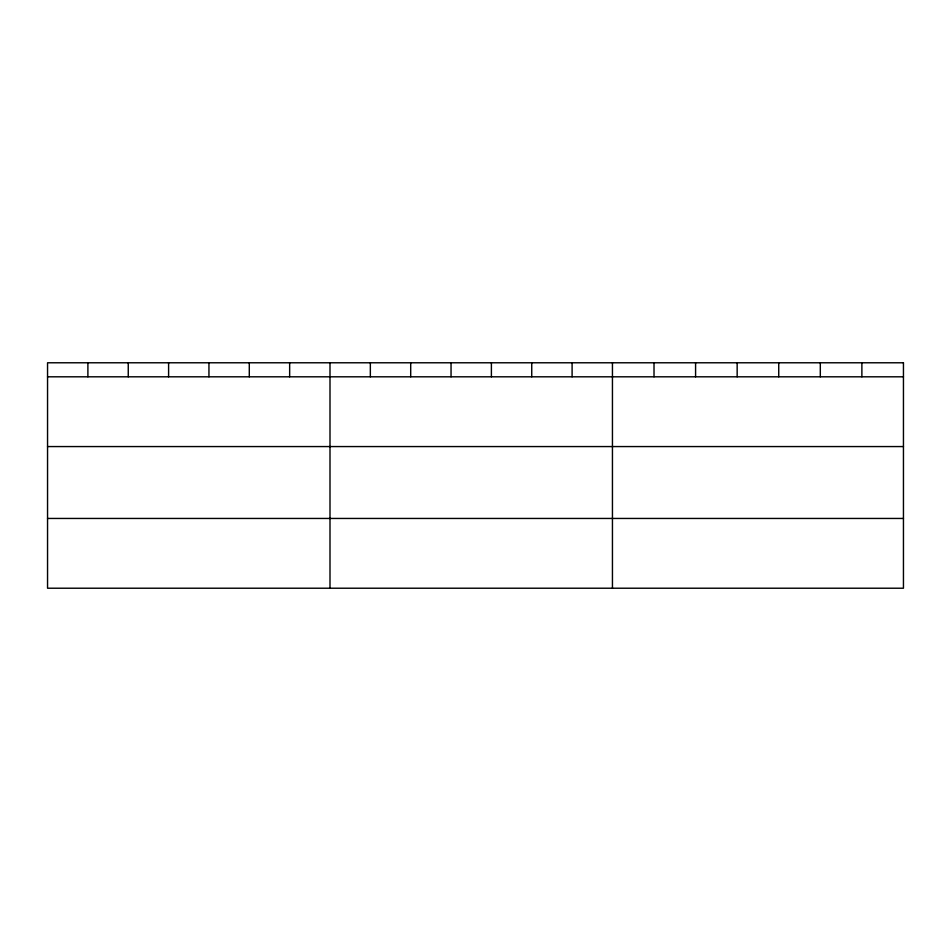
<?xml version="1.0" encoding="UTF-8"?>
<svg xmlns="http://www.w3.org/2000/svg" width="951" height="951" viewBox="0 0 951 951"><rect width="100%" height="100%" fill="white"/><g stroke="black" fill="none" stroke-linecap="round" stroke-linejoin="round"><path stroke-width="1.43" d="M47.55 376.81L903.45 376.81M47.55 446.566L903.45 446.566M47.55 518.45L903.45 518.45M861.879 362.783L861.879 376.81M820.309 362.783L820.309 376.81M778.738 362.783L778.738 376.81M737.156 362.783L737.156 376.81M695.585 362.783L695.585 376.81M654.015 362.783L654.015 376.81M612.444 362.783L612.444 588.217M572.098 362.783L572.098 376.81M531.74 362.783L531.74 376.81M491.394 362.783L491.394 376.81M451.047 362.783L451.047 376.81M410.701 362.783L410.701 376.81M370.343 362.783L370.343 376.81M329.997 362.783L329.997 588.217M289.651 362.783L289.651 376.81M249.293 362.783L249.293 376.81M208.947 362.783L208.947 376.81M168.6 362.783L168.6 376.81M128.254 362.783L128.254 376.81M87.896 362.783L87.896 376.81M903.45 362.783L47.55 362.783L47.55 588.217L903.45 588.217L903.45 362.783"/></g></svg>
